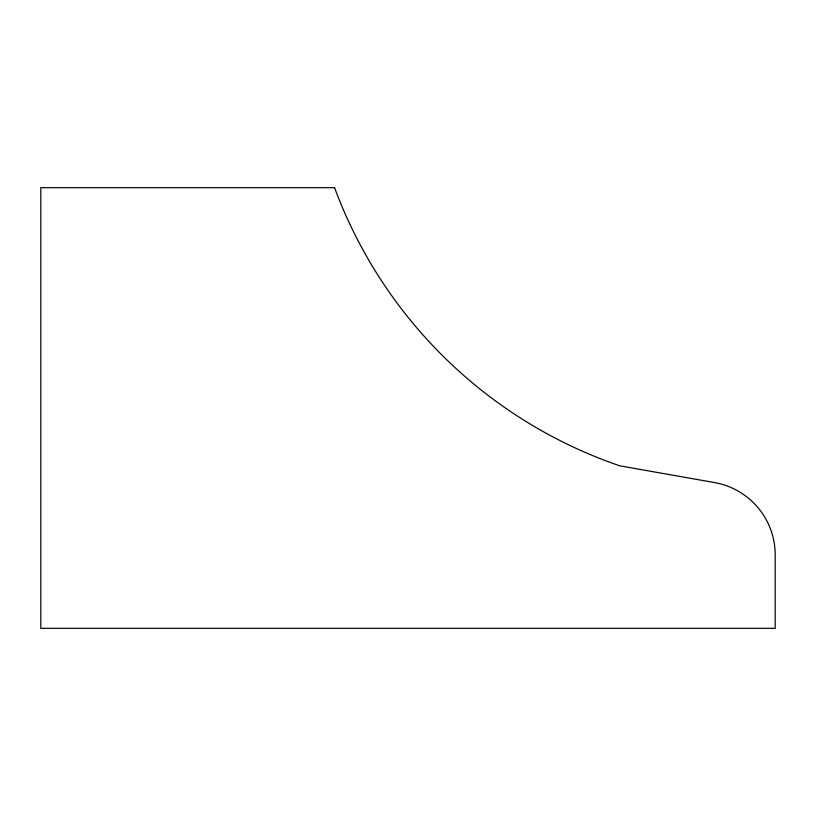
<?xml version="1.0" encoding="UTF-8"?>
<svg xmlns="http://www.w3.org/2000/svg" width="816" height="816" viewBox="0 0 816 816"><rect width="100%" height="100%" fill="white"/><g stroke="black" fill="none" stroke-linecap="round" stroke-linejoin="round"><path stroke-width="1.22" d="M334.56 187.68L40.8 187.68L40.8 628.32L775.2 628.32L775.2 554.88A73.44 73.44 0 0 0 714.53 482.562L619.823 465.834A464.488 464.488 0 0 1 334.56 187.68"/></g></svg>
